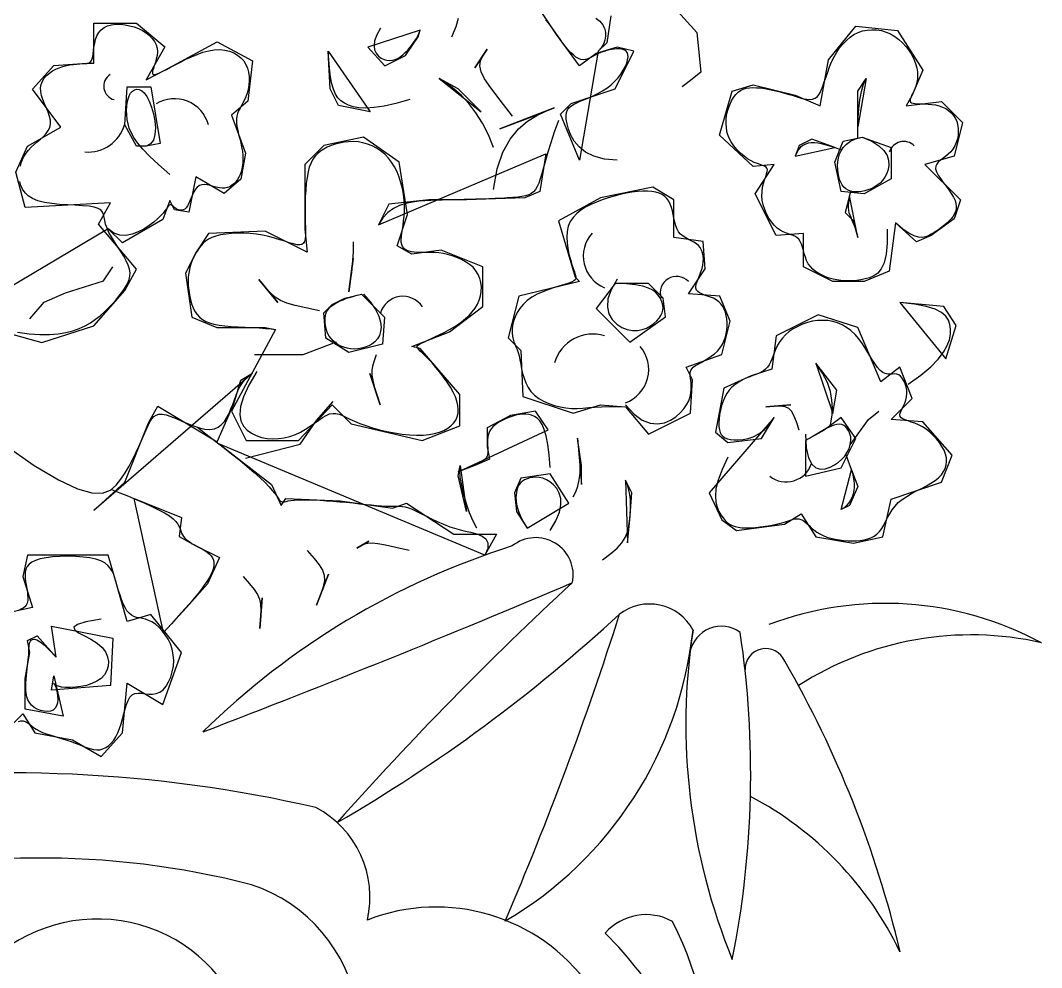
# Model space of a CAD drawing. Header units: metres. Extents: x -607 to -196, y 0 to 941.
# Drawn here: x -410.3 to -313.8, y 537.3 to 626.9 of the extents above; entities that cross this region are included whole.
import ezdxf

# ---------------------------------------------------------------- set-up
doc = ezdxf.new("R2010")
doc.units = ezdxf.units.M
doc.layers.add('3', color=3, linetype='Continuous')

msp = doc.modelspace()

# ---------------------------------------------------------------- linework, layer by layer
at = {"layer": '3'}
for points in [[(-355.88, 627.06), (-355.52, 626.79), (-355.24, 626.48), (-355.06, 626.13), (-354.97, 625.76), (-354.96, 625.37), (-355.03, 624.98), (-355.17, 624.61), (-355.38, 624.26), (-355.65, 623.94), (-357.43, 613.66), (-359.21, 618.01), (-358.22, 619), (-354.07, 620.38), (-352.28, 623.94), (-353.87, 624.33), (-355.85, 623.74), (-357.43, 622.56), (-359.61, 625.52), (-361.19, 627.89)], [(-354.46, 627.3), (-354.86, 624.73), (-355.65, 623.94)], [(-348.13, 627.7), (-346.35, 625.72), (-345.95, 621.96), (-346.94, 621.17), (-347.73, 620.58)], [(-410.27, 613.07), (-410.18, 613.4), (-410.06, 613.72), (-409.9, 614.03), (-409.71, 614.32), (-409.5, 614.6), (-409.25, 614.87), (-408.97, 615.13), (-408.67, 615.39), (-408.38, 615.64), (-408.09, 615.9), (-407.84, 616.17), (-407.64, 616.45), (-407.49, 616.75), (-407.42, 617.07), (-407.43, 617.42), (-407.52, 617.79), (-407.65, 618.17), (-407.81, 618.57), (-407.99, 618.97), (-408.15, 619.37), (-408.28, 619.75), (-408.35, 620.13), (-408.36, 620.48), (-408.3, 620.81), (-408.18, 621.12), (-408.01, 621.4), (-407.79, 621.65), (-407.53, 621.88), (-407.24, 622.08), (-406.93, 622.25), (-406.6, 622.39), (-406.26, 622.5), (-405.92, 622.59), (-405.58, 622.65), (-405.25, 622.7), (-404.94, 622.73), (-404.65, 622.76), (-404.4, 622.77), (-404.18, 622.79), (-403.99, 622.8), (-403.84, 622.83), (-403.72, 622.88), (-403.62, 622.96), (-403.54, 623.08), (-403.47, 623.23), (-403.43, 623.44), (-403.39, 623.71), (-403.35, 624.02), (-403.31, 624.36), (-403.24, 624.71), (-403.16, 625.06), (-403.03, 625.4), (-402.86, 625.71), (-402.64, 625.98), (-402.36, 626.19), (-402.03, 626.34), (-401.65, 626.44), (-401.24, 626.49), (-400.82, 626.49), (-400.38, 626.44), (-399.94, 626.36), (-399.51, 626.24), (-399.1, 626.08), (-398.72, 625.89), (-398.37, 625.67), (-398.06, 625.43), (-397.8, 625.16), (-397.59, 624.87), (-397.44, 624.55), (-397.35, 624.23), (-397.32, 623.89), (-397.35, 623.54), (-397.42, 623.2), (-397.51, 622.87), (-397.61, 622.57), (-397.7, 622.31), (-397.77, 622.08), (-397.79, 621.92), (-397.77, 621.81), (-397.68, 621.76), (-397.55, 621.76), (-397.35, 621.81), (-397.11, 621.91), (-396.82, 622.05), (-396.47, 622.23), (-396.08, 622.44), (-395.63, 622.67), (-395.15, 622.92), (-394.64, 623.18), (-394.1, 623.42), (-393.56, 623.65), (-393.01, 623.84), (-392.46, 623.99), (-391.94, 624.08), (-391.43, 624.1), (-390.96, 624.06), (-390.51, 623.95), (-390.11, 623.79), (-389.75, 623.58), (-389.43, 623.33), (-389.16, 623.03), (-388.95, 622.7), (-388.8, 622.33), (-388.7, 621.95), (-388.65, 621.55), (-388.64, 621.14), (-388.68, 620.74), (-388.74, 620.35), (-388.84, 619.98), (-388.95, 619.64), (-389.09, 619.34), (-389.23, 619.06), (-389.37, 618.81), (-389.51, 618.57), (-389.64, 618.32), (-389.74, 618.07), (-389.81, 617.81), (-389.85, 617.52), (-389.84, 617.19), (-389.8, 616.84), (-389.73, 616.47), (-389.64, 616.08), (-389.54, 615.68), (-389.44, 615.28), (-389.36, 614.88), (-389.29, 614.5), (-389.25, 614.13), (-389.23, 613.78), (-389.24, 613.45), (-389.27, 613.13), (-389.33, 612.83), (-389.41, 612.55), (-389.51, 612.29), (-389.62, 612.04), (-389.76, 611.81), (-389.91, 611.6), (-390.08, 611.42), (-390.27, 611.27), (-390.47, 611.14), (-390.69, 611.05), (-390.93, 611), (-391.19, 611), (-391.46, 611.03), (-391.75, 611.09), (-392.04, 611.17), (-392.33, 611.25), (-392.61, 611.32), (-392.88, 611.35), (-393.13, 611.33), (-393.35, 611.26), (-393.55, 611.11), (-393.72, 610.9), (-393.87, 610.65), (-394, 610.37), (-394.12, 610.08), (-394.24, 609.8), (-394.35, 609.54), (-394.47, 609.32), (-394.6, 609.15), (-394.74, 609.03), (-394.88, 608.96), (-395.03, 608.92), (-395.17, 608.92), (-395.31, 608.95), (-395.44, 608.99), (-395.55, 609.06), (-395.66, 609.13), (-395.75, 609.21), (-395.84, 609.29), (-395.91, 609.35), (-395.99, 609.4), (-396.05, 609.43), (-396.12, 609.43), (-396.19, 609.39), (-396.26, 609.32), (-396.35, 609.2), (-396.46, 609.05), (-396.6, 608.86), (-396.78, 608.64), (-397.01, 608.38), (-397.3, 608.1), (-397.66, 607.79), (-398.1, 607.46), (-398.6, 607.14), (-399.14, 606.86), (-399.71, 606.65), (-400.3, 606.54), (-400.88, 606.57), (-401.44, 606.76), (-401.97, 607.16), (-416.3, 598.66), (-408.24, 596.42), (-403.31, 597.99), (-400.4, 601.34), (-399.29, 603.36), (-402.87, 607.6), (-401.75, 609.62), (-409.81, 609.17), (-410.7, 612.52), (-409.58, 614.98), (-406.45, 616.77), (-409.13, 620.35), (-407.12, 622.59), (-403.99, 622.81), (-403.31, 622.81), (-403.31, 626.61), (-399.29, 626.61), (-396.6, 624.37), (-398.39, 621.24), (-396.6, 622.14), (-391.68, 624.82), (-388.32, 623.03), (-388.77, 619.23), (-390.33, 617.89), (-388.99, 614.31), (-389.44, 611.85), (-391, 610.51), (-393.69, 612.08), (-394.36, 608.72), (-395.7, 608.95), (-396.15, 609.84), (-396.82, 608.05), (-400.63, 605.82), (-401.97, 607.16)], [(-369.5, 625.32), (-369.5, 625.32), (-369.09, 626.28), (-368.86, 627.07)], [(-353.87, 613.66), (-353.87, 613.66), (-355.08, 613.75), (-356.07, 614.02), (-356.86, 614.41), (-357.47, 614.9), (-357.92, 615.45), (-358.24, 616.02), (-358.46, 616.58), (-358.6, 617.08), (-358.68, 617.51), (-358.7, 617.87), (-358.66, 618.16), (-358.57, 618.39), (-358.43, 618.59), (-358.24, 618.76), (-357.99, 618.91), (-357.69, 619.06), (-357.35, 619.21), (-356.97, 619.38), (-356.56, 619.55), (-356.13, 619.74), (-355.69, 619.95), (-355.26, 620.19), (-354.85, 620.45), (-354.46, 620.74), (-354.11, 621.07), (-353.8, 621.41), (-353.52, 621.78), (-353.29, 622.14), (-353.11, 622.5), (-352.97, 622.83), (-352.88, 623.14), (-352.84, 623.41), (-352.86, 623.64), (-352.92, 623.81), (-353.02, 623.95), (-353.15, 624.05), (-353.32, 624.12), (-353.51, 624.16), (-353.71, 624.17), (-353.93, 624.17), (-354.16, 624.15), (-354.39, 624.12), (-354.62, 624.07), (-354.86, 624.01), (-355.09, 623.93), (-355.32, 623.85), (-355.56, 623.75), (-355.78, 623.64), (-356, 623.53), (-356.22, 623.41), (-356.43, 623.31), (-356.64, 623.22), (-356.86, 623.16), (-357.07, 623.14), (-357.3, 623.17), (-357.53, 623.25), (-357.77, 623.39), (-358.01, 623.59), (-358.27, 623.83), (-358.52, 624.11), (-358.77, 624.42), (-359.02, 624.75), (-359.27, 625.09), (-359.51, 625.42), (-359.74, 625.75), (-359.96, 626.07), (-360.18, 626.37), (-360.4, 626.65), (-360.62, 626.91)], [(-376.23, 626.11), (-376.23, 626.11), (-376.59, 625.49), (-376.79, 624.94), (-376.84, 624.47), (-376.79, 624.08), (-376.64, 623.75), (-376.43, 623.49), (-376.18, 623.3), (-375.9, 623.16), (-375.63, 623.09), (-375.37, 623.06), (-375.11, 623.09), (-374.86, 623.16), (-374.61, 623.27), (-374.37, 623.42), (-374.13, 623.61), (-373.89, 623.82), (-373.66, 624.06), (-373.43, 624.32), (-373.22, 624.6), (-373.02, 624.88), (-372.84, 625.15), (-372.69, 625.43), (-372.57, 625.68), (-372.47, 625.92), (-377.42, 624.33), (-375.84, 622.56), (-373.86, 623.54), (-372.67, 625.32), (-372.47, 625.92)], [(-328.35, 607.12), (-328.35, 607.12), (-328.34, 605.8), (-328.44, 604.76), (-328.64, 603.96), (-328.91, 603.38), (-329.24, 602.98), (-329.62, 602.71), (-330.02, 602.54), (-330.43, 602.43), (-330.84, 602.35), (-331.23, 602.29), (-331.62, 602.25), (-332, 602.24), (-332.37, 602.25), (-332.74, 602.28), (-333.11, 602.33), (-333.47, 602.41), (-333.82, 602.51), (-334.17, 602.63), (-334.51, 602.77), (-334.82, 602.94), (-335.12, 603.13), (-335.38, 603.35), (-335.61, 603.59), (-335.81, 603.86), (-335.96, 604.16), (-336.08, 604.47), (-336.18, 604.79), (-336.27, 605.11), (-336.35, 605.42), (-336.44, 605.71), (-336.56, 605.96), (-336.7, 606.17), (-336.88, 606.33), (-337.09, 606.45), (-337.33, 606.55), (-337.6, 606.65), (-337.88, 606.74), (-338.17, 606.86), (-338.46, 607.02), (-338.74, 607.22), (-339.02, 607.49), (-339.29, 607.81), (-339.53, 608.17), (-339.74, 608.57), (-339.92, 608.99), (-340.06, 609.42), (-340.16, 609.86), (-340.2, 610.29), (-340.18, 610.7), (-340.12, 611.09), (-340.03, 611.45), (-339.93, 611.78), (-339.83, 612.08), (-339.74, 612.35), (-339.68, 612.58), (-339.67, 612.76), (-339.71, 612.9), (-339.8, 613), (-339.95, 613.09), (-340.13, 613.16), (-340.36, 613.23), (-340.62, 613.32), (-340.91, 613.43), (-341.22, 613.58), (-341.55, 613.78), (-341.88, 614.02), (-342.22, 614.31), (-342.54, 614.63), (-342.83, 614.99), (-343.09, 615.37), (-343.31, 615.78), (-343.46, 616.22), (-343.55, 616.67), (-343.58, 617.13), (-343.56, 617.6), (-343.49, 618.05), (-343.38, 618.48), (-343.23, 618.89), (-343.06, 619.26), (-342.87, 619.58), (-342.66, 619.85), (-342.44, 620.07), (-342.21, 620.24), (-341.95, 620.36), (-341.68, 620.45), (-341.37, 620.5), (-341.05, 620.52), (-340.69, 620.5), (-340.31, 620.47), (-339.9, 620.41), (-339.47, 620.33), (-339.03, 620.24), (-338.59, 620.14), (-338.16, 620.02), (-337.73, 619.9), (-337.33, 619.78), (-336.94, 619.66), (-336.58, 619.55), (-336.25, 619.45), (-335.94, 619.4), (-335.66, 619.38), (-335.4, 619.41), (-335.16, 619.51), (-334.95, 619.68), (-334.76, 619.93), (-334.6, 620.25), (-334.44, 620.63), (-334.29, 621.05), (-334.13, 621.51), (-333.97, 621.98), (-333.8, 622.47), (-333.6, 622.94), (-333.37, 623.4), (-333.12, 623.84), (-332.85, 624.25), (-332.54, 624.62), (-332.21, 624.96), (-331.86, 625.26), (-331.49, 625.51), (-331.09, 625.71), (-330.67, 625.86), (-330.24, 625.95), (-329.8, 625.98), (-329.35, 625.96), (-328.9, 625.89), (-328.46, 625.76), (-328.03, 625.58), (-327.63, 625.35), (-327.24, 625.06), (-326.89, 624.74), (-326.57, 624.37), (-326.28, 623.99), (-326.03, 623.59), (-325.82, 623.18), (-325.66, 622.77), (-325.55, 622.38), (-325.49, 622.01), (-325.47, 621.66), (-325.49, 621.33), (-325.54, 621.02), (-325.62, 620.74), (-325.71, 620.47), (-325.81, 620.23), (-325.91, 620.01), (-326.01, 619.81), (-326.09, 619.63), (-326.15, 619.48), (-326.18, 619.34), (-326.18, 619.23), (-326.14, 619.14), (-326.06, 619.07), (-325.91, 619.02), (-325.71, 618.99), (-325.46, 618.98), (-325.16, 618.97), (-324.84, 618.97), (-324.49, 618.95), (-324.14, 618.92), (-323.78, 618.87), (-323.44, 618.79), (-323.11, 618.67), (-322.82, 618.52), (-322.55, 618.34), (-322.3, 618.12), (-322.09, 617.88), (-321.92, 617.61), (-321.78, 617.32), (-321.69, 617.01), (-321.64, 616.68), (-321.63, 616.34), (-321.65, 615.99), (-321.72, 615.65), (-321.83, 615.32), (-321.97, 615), (-322.14, 614.7), (-322.35, 614.44), (-322.58, 614.21), (-322.84, 614.01), (-323.08, 613.82), (-323.32, 613.64), (-323.52, 613.47), (-323.67, 613.28), (-323.76, 613.07), (-323.77, 612.82), (-323.69, 612.55), (-323.53, 612.24), (-323.31, 611.9), (-323.06, 611.55), (-322.79, 611.19), (-322.53, 610.84), (-322.29, 610.49), (-322.09, 610.16), (-321.94, 609.85), (-321.86, 609.56), (-321.82, 609.29), (-321.84, 609.04), (-321.9, 608.8), (-321.99, 608.57), (-322.12, 608.36), (-322.28, 608.14), (-322.47, 607.94), (-322.67, 607.73), (-322.9, 607.53), (-323.14, 607.34), (-323.39, 607.15), (-323.65, 606.97), (-323.91, 606.81), (-324.18, 606.65), (-324.45, 606.5), (-324.73, 606.39), (-325.04, 606.33), (-325.39, 606.36), (-325.81, 606.49), (-326.3, 606.74), (-326.88, 607.14), (-327.56, 607.72), (-328.16, 603.17), (-330.53, 602.18), (-333.5, 602.18), (-336.27, 603.56), (-336.27, 606.73), (-338.84, 606.53), (-340.82, 610.48), (-339.04, 613.25), (-341.02, 613.06), (-344.19, 616.02), (-343, 620.17), (-341.02, 620.77), (-337.06, 619.78), (-334.69, 618.79), (-333.9, 623.14), (-331.32, 626.3), (-327.36, 625.91), (-324.99, 622.15), (-325.98, 619.78), (-326.57, 618.79), (-323.21, 619.19), (-321.23, 617.21), (-322.02, 614.04), (-324.79, 613.25), (-321.43, 609.89), (-322.02, 608.11), (-324.2, 606.53), (-325.58, 605.94), (-327.56, 607.72)], [(-373.46, 619.39), (-373.46, 619.39), (-374.77, 619.01), (-375.88, 618.76), (-376.82, 618.62), (-377.61, 618.57), (-378.27, 618.6), (-378.81, 618.7), (-379.27, 618.86), (-379.65, 619.05), (-379.98, 619.27), (-380.26, 619.54), (-380.49, 619.89), (-380.69, 620.36), (-380.86, 620.97), (-380.99, 621.75), (-381.1, 622.73), (-381.18, 623.94), (-377.22, 618.21), (-380.19, 618.8), (-380.98, 620.38), (-381.18, 623.94)], [(-363.76, 617.81), (-363.76, 617.81), (-364.94, 619.31), (-365.81, 620.47), (-366.39, 621.34), (-366.73, 622.01), (-366.85, 622.55), (-366.77, 623.04), (-366.52, 623.54), (-366.14, 624.14), (-367.33, 622.36), (-366.14, 624.14)], [(-396.15, 612.3), (-396.15, 612.3), (-397.21, 613.23), (-398.05, 614.03), (-398.71, 614.7), (-399.2, 615.29), (-399.56, 615.8), (-399.81, 616.25), (-399.98, 616.68), (-400.09, 617.09), (-400.16, 617.5), (-400.21, 617.92), (-400.23, 618.33), (-400.21, 618.72), (-400.17, 619.09), (-400.09, 619.43), (-399.98, 619.73), (-399.85, 619.98), (-399.68, 620.17), (-399.48, 620.3), (-399.27, 620.36), (-399.04, 620.33), (-398.8, 620.21), (-398.56, 620), (-398.32, 619.67), (-398.09, 619.23), (-397.88, 618.67), (-397.7, 618.03), (-397.57, 617.36), (-397.51, 616.69), (-397.55, 616.07), (-397.69, 615.55), (-397.97, 615.18), (-398.39, 614.98), (-399.29, 614.98), (-400.4, 617), (-400.18, 620.57), (-397.94, 620.57), (-397.05, 615.21), (-398.39, 614.98)], [(-365.55, 614.84), (-365.55, 614.84), (-366.03, 616.05), (-366.6, 617.14), (-367.23, 618.12), (-367.9, 619), (-368.59, 619.76), (-369.3, 620.4), (-370.01, 620.94), (-370.69, 621.37), (-366.73, 618.21), (-368.91, 620.38), (-370.69, 621.37)], [(-331.12, 615.71), (-331.12, 615.71), (-331.12, 616.22), (-331.11, 616.89), (-331.08, 617.67), (-331.03, 618.5), (-330.93, 619.34), (-330.79, 620.13), (-330.59, 620.82), (-330.33, 621.36), (-331.12, 616.81), (-331.12, 620.17), (-330.33, 621.36)], [(-365.55, 610.89), (-365.55, 610.89), (-365.21, 612.83), (-364.68, 614.4), (-363.99, 615.64), (-363.19, 616.6), (-362.33, 617.33), (-361.45, 617.87), (-360.6, 618.28), (-359.81, 618.6), (-364.95, 616.62), (-361.78, 617.81), (-359.81, 618.6)], [(-359.41, 617.41), (-359.41, 617.41), (-359.81, 616.29), (-360.15, 615.29), (-360.42, 614.41), (-360.64, 613.63), (-360.83, 612.96), (-360.99, 612.38), (-361.13, 611.89), (-361.27, 611.48), (-361.42, 611.15), (-361.58, 610.88), (-361.77, 610.67), (-361.98, 610.5), (-362.23, 610.38), (-362.52, 610.29), (-362.87, 610.22), (-363.27, 610.16), (-363.73, 610.12), (-364.25, 610.08), (-364.81, 610.04), (-365.39, 610.01), (-366, 609.99), (-366.6, 609.96), (-367.21, 609.95), (-367.79, 609.93), (-368.34, 609.92), (-368.88, 609.91), (-369.39, 609.9), (-369.9, 609.89), (-370.41, 609.88), (-370.93, 609.86), (-371.47, 609.83), (-372.03, 609.8), (-372.62, 609.76), (-373.22, 609.68), (-373.83, 609.56), (-374.43, 609.37), (-375.01, 609.09), (-375.54, 608.7), (-376.02, 608.19), (-376.43, 607.53), (-360.6, 614.25), (-361.19, 610.69), (-362.58, 610.1), (-368.12, 609.9), (-371.68, 609.9), (-375.44, 609.5), (-376.43, 607.53)], [(-387.93, 593.68), (-387.93, 593.68), (-388.68, 592.38), (-389.18, 591.28), (-389.45, 590.36), (-389.52, 589.61), (-389.42, 589), (-389.19, 588.52), (-388.85, 588.14), (-388.44, 587.84), (-387.98, 587.62), (-387.49, 587.45), (-386.96, 587.35), (-386.42, 587.31), (-385.88, 587.33), (-385.33, 587.4), (-384.79, 587.53), (-384.27, 587.71), (-383.78, 587.95), (-383.31, 588.22), (-382.87, 588.5), (-382.46, 588.8), (-382.07, 589.07), (-381.7, 589.32), (-381.36, 589.52), (-381.04, 589.66), (-380.74, 589.72), (-380.44, 589.71), (-380.15, 589.64), (-379.84, 589.52), (-379.5, 589.36), (-379.13, 589.18), (-378.69, 588.98), (-378.2, 588.77), (-377.63, 588.56), (-377, 588.36), (-376.33, 588.17), (-375.62, 588.01), (-374.9, 587.87), (-374.19, 587.76), (-373.49, 587.68), (-372.82, 587.65), (-372.2, 587.66), (-371.64, 587.71), (-371.12, 587.81), (-370.65, 587.94), (-370.24, 588.11), (-369.88, 588.31), (-369.58, 588.54), (-369.33, 588.8), (-369.13, 589.08), (-368.99, 589.39), (-368.91, 589.73), (-368.88, 590.08), (-368.92, 590.46), (-369.01, 590.86), (-369.15, 591.29), (-369.36, 591.73), (-369.62, 592.2), (-369.93, 592.68), (-370.27, 593.15), (-370.63, 593.62), (-370.99, 594.06), (-371.35, 594.48), (-371.69, 594.85), (-372, 595.16), (-372.26, 595.41), (-372.47, 595.61), (-372.63, 595.77), (-372.74, 595.89), (-372.78, 595.99), (-372.77, 596.07), (-372.7, 596.16), (-372.56, 596.25), (-372.35, 596.36), (-372.09, 596.48), (-371.77, 596.63), (-371.42, 596.79), (-371.04, 596.97), (-370.63, 597.16), (-370.21, 597.37), (-369.79, 597.6), (-369.37, 597.84), (-368.97, 598.1), (-368.58, 598.38), (-368.21, 598.67), (-367.87, 598.98), (-367.57, 599.31), (-367.3, 599.67), (-367.08, 600.04), (-366.91, 600.43), (-366.79, 600.84), (-366.72, 601.25), (-366.7, 601.67), (-366.74, 602.08), (-366.84, 602.48), (-367, 602.85), (-367.21, 603.2), (-367.49, 603.52), (-367.82, 603.8), (-368.19, 604.05), (-368.59, 604.27), (-369.02, 604.45), (-369.45, 604.61), (-369.89, 604.73), (-370.32, 604.82), (-370.73, 604.88), (-371.12, 604.91), (-371.49, 604.93), (-371.85, 604.93), (-372.18, 604.93), (-372.49, 604.93), (-372.78, 604.93), (-373.05, 604.95), (-373.3, 604.98), (-373.53, 605.04), (-373.73, 605.11), (-373.9, 605.22), (-374.04, 605.34), (-374.15, 605.5), (-374.23, 605.69), (-374.27, 605.9), (-374.28, 606.16), (-374.26, 606.44), (-374.22, 606.76), (-374.16, 607.11), (-374.1, 607.49), (-374.05, 607.91), (-374, 608.36), (-373.98, 608.84), (-373.98, 609.35), (-374.01, 609.88), (-374.07, 610.42), (-374.17, 610.97), (-374.3, 611.51), (-374.46, 612.04), (-374.66, 612.55), (-374.9, 613.02), (-375.18, 613.46), (-375.49, 613.85), (-375.84, 614.21), (-376.22, 614.52), (-376.61, 614.78), (-377.03, 615), (-377.46, 615.17), (-377.9, 615.3), (-378.35, 615.37), (-378.8, 615.4), (-379.25, 615.39), (-379.68, 615.34), (-380.11, 615.26), (-380.52, 615.15), (-380.91, 615.02), (-381.27, 614.87), (-381.6, 614.7), (-381.9, 614.51), (-382.17, 614.29), (-382.41, 614.03), (-382.62, 613.73), (-382.8, 613.39), (-382.96, 612.99), (-383.08, 612.53), (-383.18, 612), (-383.25, 611.43), (-383.3, 610.81), (-383.34, 610.18), (-383.36, 609.54), (-383.36, 608.92), (-383.36, 608.33), (-383.35, 607.78), (-383.33, 607.29), (-383.33, 606.87), (-383.33, 606.51), (-383.36, 606.2), (-383.42, 605.97), (-383.52, 605.79), (-383.67, 605.68), (-383.87, 605.64), (-384.14, 605.66), (-384.47, 605.73), (-384.85, 605.84), (-385.28, 605.98), (-385.75, 606.13), (-386.26, 606.29), (-386.8, 606.44), (-387.37, 606.56), (-387.96, 606.66), (-388.56, 606.72), (-389.16, 606.75), (-389.75, 606.75), (-390.32, 606.72), (-390.86, 606.66), (-391.35, 606.58), (-391.79, 606.46), (-392.17, 606.33), (-392.49, 606.17), (-392.76, 605.99), (-392.99, 605.8), (-393.18, 605.59), (-393.35, 605.38), (-393.5, 605.15), (-393.64, 604.92), (-393.77, 604.68), (-393.9, 604.43), (-394.02, 604.18), (-394.13, 603.91), (-394.22, 603.62), (-394.3, 603.31), (-394.36, 602.98), (-394.4, 602.61), (-394.41, 602.21), (-394.4, 601.79), (-394.36, 601.35), (-394.29, 600.92), (-394.2, 600.49), (-394.09, 600.07), (-393.94, 599.69), (-393.77, 599.35), (-393.57, 599.05), (-393.34, 598.8), (-393.07, 598.59), (-392.75, 598.41), (-392.39, 598.27), (-391.97, 598.15), (-391.49, 598.06), (-390.95, 597.99), (-390.34, 597.94), (-389.69, 597.9), (-389.02, 597.86), (-388.35, 597.83), (-387.7, 597.79), (-387.1, 597.75), (-386.58, 597.7), (-386.15, 597.63), (-390.31, 589.92), (-388.92, 587.15), (-383.97, 587.15), (-380.81, 590.51), (-379.02, 588.73), (-372.29, 587.15), (-368.73, 588.54), (-368.73, 591.5), (-372.49, 595.85), (-373.28, 596.05), (-369.72, 597.43), (-366.55, 599.81), (-366.55, 603.56), (-370.51, 605.15), (-373.28, 604.75), (-374.67, 605.54), (-373.68, 608.51), (-374.47, 613.45), (-377.84, 615.82), (-381.6, 615.03), (-383.38, 613.25), (-383.38, 607.12), (-383.18, 604.95), (-387.14, 606.93), (-392.48, 606.73), (-393.67, 604.95), (-394.66, 602.97), (-394.07, 598.82), (-391.69, 597.83), (-387.14, 597.83), (-386.15, 597.63)], [(-330.73, 615.82), (-330.73, 615.82), (-329.81, 615.43), (-329.13, 615.01), (-328.66, 614.56), (-328.36, 614.1), (-328.21, 613.64), (-328.18, 613.19), (-328.25, 612.77), (-328.39, 612.38), (-328.57, 612.04), (-328.78, 611.74), (-329.02, 611.49), (-329.29, 611.27), (-329.57, 611.1), (-329.87, 610.95), (-330.17, 610.84), (-330.46, 610.75), (-330.76, 610.69), (-331.04, 610.65), (-331.32, 610.65), (-331.58, 610.67), (-331.82, 610.73), (-332.05, 610.82), (-332.26, 610.95), (-332.44, 611.11), (-332.6, 611.32), (-332.74, 611.56), (-332.85, 611.83), (-332.93, 612.12), (-332.99, 612.44), (-333.02, 612.78), (-333.03, 613.13), (-333, 613.48), (-332.95, 613.84), (-332.86, 614.2), (-332.71, 614.54), (-332.5, 614.86), (-332.21, 615.16), (-331.82, 615.43), (-331.33, 615.65), (-330.73, 615.82), (-327.96, 614.83), (-327.96, 611.87), (-330.53, 610.48), (-332.71, 610.68), (-333.3, 613.45), (-332.51, 615.43), (-330.73, 615.82)], [(-332.67, 614.6), (-332.67, 614.6), (-332.93, 614.7), (-333.22, 614.8), (-333.54, 614.91), (-333.87, 615.01), (-334.22, 615.11), (-334.56, 615.19), (-334.91, 615.25), (-335.23, 615.28), (-335.54, 615.28), (-335.82, 615.25), (-336.08, 615.17), (-336.31, 615.05), (-336.53, 614.88), (-336.73, 614.66), (-336.9, 614.38), (-337.06, 614.04), (-333.3, 614.83), (-335.48, 615.63), (-336.67, 615.03), (-337.06, 614.04)], [(-410.54, 597.4), (-409.43, 597.24), (-408.42, 597.17), (-407.52, 597.17), (-406.7, 597.23), (-405.97, 597.35), (-405.31, 597.52), (-404.71, 597.74), (-404.16, 598), (-403.65, 598.29), (-403.18, 598.61), (-402.73, 598.95), (-402.32, 599.31), (-401.94, 599.68), (-401.59, 600.05), (-401.26, 600.42), (-400.97, 600.78), (-400.7, 601.12), (-400.47, 601.45), (-400.26, 601.76), (-400.1, 602.06), (-399.98, 602.37), (-399.91, 602.68), (-399.9, 603.01), (-399.95, 603.35), (-400.07, 603.73), (-400.26, 604.14), (-400.5, 604.57), (-400.78, 605.02), (-401.08, 605.48), (-401.37, 605.94), (-401.65, 606.39), (-401.9, 606.82), (-402.08, 607.23), (-402.21, 607.61), (-402.28, 607.94), (-402.34, 608.25), (-402.4, 608.51), (-402.5, 608.74), (-402.66, 608.94), (-402.91, 609.09), (-403.28, 609.21), (-403.78, 609.29), (-404.39, 609.34), (-405.08, 609.38), (-405.82, 609.42), (-406.57, 609.47), (-407.31, 609.54), (-408, 609.65), (-408.61, 609.8), (-409.12, 610.01), (-409.52, 610.27), (-409.83, 610.57), (-410.06, 610.91), (-410.22, 611.26), (-410.32, 611.63)], [(-353.08, 590.52), (-353.08, 590.52), (-352.27, 589.65), (-351.49, 589.09), (-350.75, 588.8), (-350.05, 588.72), (-349.41, 588.83), (-348.83, 589.06), (-348.32, 589.39), (-347.9, 589.76), (-347.56, 590.15), (-347.3, 590.53), (-347.11, 590.91), (-346.98, 591.28), (-346.9, 591.63), (-346.86, 591.97), (-346.86, 592.28), (-346.87, 592.57), (-346.9, 592.82), (-346.94, 593.05), (-346.96, 593.26), (-346.97, 593.45), (-346.96, 593.62), (-346.91, 593.78), (-346.82, 593.93), (-346.68, 594.08), (-346.47, 594.23), (-346.22, 594.38), (-345.94, 594.54), (-345.62, 594.72), (-345.3, 594.9), (-344.98, 595.11), (-344.68, 595.34), (-344.4, 595.6), (-344.16, 595.88), (-343.96, 596.2), (-343.79, 596.53), (-343.67, 596.87), (-343.57, 597.23), (-343.51, 597.59), (-343.48, 597.95), (-343.48, 598.3), (-343.5, 598.64), (-343.56, 598.96), (-343.64, 599.27), (-343.75, 599.56), (-343.89, 599.82), (-344.06, 600.06), (-344.27, 600.26), (-344.5, 600.44), (-344.76, 600.59), (-345.04, 600.71), (-345.32, 600.81), (-345.6, 600.9), (-345.86, 601), (-346.08, 601.1), (-346.26, 601.22), (-346.38, 601.36), (-346.43, 601.54), (-346.43, 601.75), (-346.37, 601.98), (-346.29, 602.24), (-346.18, 602.51), (-346.06, 602.8), (-345.95, 603.1), (-345.85, 603.41), (-345.78, 603.72), (-345.74, 604.03), (-345.72, 604.33), (-345.74, 604.62), (-345.8, 604.89), (-345.89, 605.15), (-346.02, 605.38), (-346.18, 605.58), (-346.38, 605.75), (-346.62, 605.9), (-346.87, 606.03), (-347.13, 606.16), (-347.39, 606.3), (-347.64, 606.46), (-347.87, 606.64), (-348.06, 606.87), (-348.21, 607.14), (-348.33, 607.45), (-348.43, 607.78), (-348.51, 608.14), (-348.58, 608.5), (-348.65, 608.85), (-348.74, 609.19), (-348.85, 609.5), (-348.99, 609.78), (-349.16, 610.02), (-349.37, 610.23), (-349.62, 610.4), (-349.9, 610.53), (-350.22, 610.63), (-350.59, 610.69), (-351, 610.72), (-351.45, 610.72), (-351.95, 610.68), (-352.47, 610.62), (-353.02, 610.52), (-353.58, 610.4), (-354.15, 610.26), (-354.72, 610.09), (-355.29, 609.9), (-355.83, 609.69), (-356.36, 609.46), (-356.85, 609.21), (-357.29, 608.92), (-357.69, 608.6), (-358.03, 608.24), (-358.3, 607.84), (-358.49, 607.4), (-358.59, 606.9), (-358.63, 606.38), (-358.6, 605.84), (-358.53, 605.29), (-358.42, 604.76), (-358.29, 604.26), (-358.15, 603.8), (-358.02, 603.41), (-357.91, 603.09), (-357.83, 602.83), (-357.78, 602.63), (-357.78, 602.47), (-357.84, 602.34), (-357.96, 602.23), (-358.17, 602.13), (-358.45, 602.02), (-358.83, 601.9), (-359.28, 601.77), (-359.79, 601.61), (-360.33, 601.42), (-360.88, 601.21), (-361.42, 600.97), (-361.92, 600.69), (-362.38, 600.38), (-362.76, 600.02), (-363.08, 599.64), (-363.33, 599.24), (-363.52, 598.83), (-363.66, 598.42), (-363.75, 598.03), (-363.79, 597.65), (-363.8, 597.31), (-363.77, 597.01), (-363.71, 596.74), (-363.63, 596.49), (-363.54, 596.25), (-363.44, 596), (-363.33, 595.74), (-363.23, 595.46), (-363.14, 595.14), (-363.06, 594.77), (-362.98, 594.36), (-362.9, 593.93), (-362.8, 593.48), (-362.67, 593.03), (-362.51, 592.59), (-362.29, 592.17), (-362.02, 591.77), (-361.67, 591.43), (-361.27, 591.12), (-360.82, 590.86), (-360.32, 590.64), (-359.8, 590.46), (-359.26, 590.33), (-358.72, 590.24), (-358.17, 590.19), (-357.64, 590.19), (-357.1, 590.21), (-356.56, 590.26), (-355.98, 590.31), (-355.35, 590.35), (-354.67, 590.38), (-353.92, 590.37), (-353.08, 590.32), (-350.9, 587.75), (-346.94, 589.73), (-346.74, 592.9), (-347.34, 594.08), (-343.97, 595.27), (-343.18, 598.43), (-344.17, 600.8), (-347.14, 601), (-345.55, 603.38), (-345.75, 605.95), (-348.52, 606.34), (-348.52, 609.9), (-350.5, 611.09), (-355.45, 610.1), (-359.41, 607.92), (-357.83, 602.58), (-357.43, 602.19), (-363.17, 600.8), (-364.16, 596.85), (-362.97, 595.66), (-362.77, 591.31), (-358.02, 589.73), (-355.45, 590.52), (-353.08, 590.32)], [(-331.81, 610.72), (-331.81, 610.72), (-331.85, 610.54), (-331.9, 610.34), (-331.95, 610.11), (-331.99, 609.87), (-332.02, 609.62), (-332.04, 609.38), (-332.04, 609.13), (-332.01, 608.9), (-331.96, 608.69), (-331.89, 608.47), (-331.79, 608.25), (-331.68, 607.99), (-331.55, 607.68), (-331.42, 607.32), (-331.27, 606.87), (-331.12, 606.33), (-331.92, 610.29), (-332.31, 608.71), (-331.52, 607.91), (-331.12, 606.33)], [(-378.83, 605.94), (-378.83, 605.94), (-378.83, 605.41), (-378.83, 604.97), (-378.85, 604.57), (-378.88, 604.16), (-378.92, 603.67), (-378.99, 603.04), (-379.09, 602.24), (-379.22, 601.19), (-378.83, 604.35), (-379.22, 601.19)], [(-409.36, 598.66), (-408.01, 600.23), (-406, 601.12), (-402.42, 602.24), (-401.52, 603.58)], [(-381.99, 599.41), (-381.99, 599.41), (-383.3, 599.68), (-384.31, 599.9), (-385.08, 600.12), (-385.68, 600.38), (-386.18, 600.69), (-386.64, 601.11), (-387.14, 601.66), (-387.73, 602.38), (-385.95, 600.2), (-387.73, 602.38)], [(-353.87, 602.39), (-353.87, 602.39), (-354.45, 601.4), (-354.74, 600.53), (-354.79, 599.77), (-354.64, 599.12), (-354.33, 598.59), (-353.91, 598.16), (-353.42, 597.84), (-352.91, 597.64), (-352.41, 597.55), (-351.95, 597.55), (-351.51, 597.63), (-351.1, 597.78), (-350.73, 597.98), (-350.41, 598.21), (-350.13, 598.47), (-349.91, 598.73), (-349.74, 598.98), (-349.62, 599.23), (-349.55, 599.47), (-349.53, 599.71), (-349.55, 599.95), (-349.6, 600.18), (-349.7, 600.42), (-349.83, 600.66), (-349.99, 600.9), (-350.2, 601.14), (-350.5, 601.36), (-350.9, 601.56), (-351.43, 601.74), (-352.12, 601.87), (-352.99, 601.96), (-354.07, 601.99), (-355.85, 599.62), (-352.68, 596.45), (-349.31, 598.83), (-349.51, 600.61), (-350.9, 601.99), (-354.07, 601.99)], [(-377.84, 600.99), (-377.84, 600.99), (-377.19, 600.22), (-376.72, 599.52), (-376.4, 598.9), (-376.23, 598.35), (-376.17, 597.87), (-376.22, 597.44), (-376.34, 597.07), (-376.53, 596.76), (-376.77, 596.49), (-377.05, 596.27), (-377.35, 596.1), (-377.68, 595.96), (-378.02, 595.87), (-378.37, 595.82), (-378.72, 595.8), (-379.06, 595.82), (-379.38, 595.87), (-379.69, 595.96), (-379.98, 596.07), (-380.25, 596.21), (-380.49, 596.38), (-380.71, 596.57), (-380.91, 596.78), (-381.07, 597.01), (-381.2, 597.25), (-381.31, 597.5), (-381.38, 597.76), (-381.44, 598.02), (-381.47, 598.27), (-381.47, 598.51), (-381.46, 598.74), (-381.43, 598.95), (-381.39, 599.14), (-381.33, 599.3), (-381.25, 599.45), (-381.16, 599.58), (-381.05, 599.7), (-380.93, 599.81), (-380.79, 599.92), (-380.64, 600.02), (-380.47, 600.13), (-380.28, 600.24), (-380.05, 600.35), (-379.77, 600.46), (-379.44, 600.59), (-379.05, 600.71), (-378.58, 600.85), (-378.03, 600.99), (-375.86, 598.82), (-376.06, 596.25), (-379.22, 595.46), (-381.4, 596.84), (-381.6, 599.21), (-380.81, 600), (-379.62, 600.6), (-378.03, 600.99)], [(-326.37, 592.49), (-326.37, 592.49), (-325.18, 593.34), (-324.24, 594.13), (-323.53, 594.85), (-323.02, 595.51), (-322.67, 596.12), (-322.47, 596.68), (-322.38, 597.2), (-322.37, 597.68), (-322.42, 598.13), (-322.55, 598.54), (-322.81, 598.92), (-323.23, 599.26), (-323.83, 599.56), (-324.67, 599.82), (-325.77, 600.03), (-327.17, 600.2), (-322.81, 594.86), (-321.82, 598.03), (-323.01, 599.81), (-327.17, 600.2)], [(-343.4, 585.57), (-343.4, 585.57), (-343.96, 584.4), (-344.32, 583.41), (-344.53, 582.58), (-344.59, 581.89), (-344.55, 581.31), (-344.43, 580.84), (-344.25, 580.44), (-344.06, 580.12), (-343.86, 579.84), (-343.66, 579.6), (-343.46, 579.4), (-343.24, 579.24), (-343, 579.11), (-342.73, 579.02), (-342.42, 578.95), (-342.08, 578.91), (-341.68, 578.9), (-341.25, 578.91), (-340.79, 578.94), (-340.32, 578.99), (-339.85, 579.05), (-339.39, 579.13), (-338.95, 579.21), (-338.55, 579.31), (-338.19, 579.41), (-337.87, 579.51), (-337.58, 579.6), (-337.33, 579.68), (-337.1, 579.74), (-336.89, 579.76), (-336.69, 579.75), (-336.5, 579.7), (-336.32, 579.61), (-336.13, 579.47), (-335.94, 579.3), (-335.73, 579.11), (-335.52, 578.91), (-335.28, 578.7), (-335.01, 578.5), (-334.72, 578.32), (-334.39, 578.16), (-334.04, 578.02), (-333.67, 577.91), (-333.27, 577.82), (-332.87, 577.75), (-332.46, 577.7), (-332.05, 577.67), (-331.65, 577.66), (-331.26, 577.67), (-330.89, 577.7), (-330.53, 577.76), (-330.19, 577.85), (-329.88, 577.96), (-329.58, 578.12), (-329.32, 578.31), (-329.08, 578.55), (-328.87, 578.83), (-328.68, 579.15), (-328.5, 579.49), (-328.31, 579.86), (-328.11, 580.23), (-327.88, 580.59), (-327.61, 580.95), (-327.3, 581.29), (-326.92, 581.59), (-326.5, 581.87), (-326.05, 582.14), (-325.58, 582.39), (-325.11, 582.63), (-324.65, 582.87), (-324.22, 583.11), (-323.83, 583.36), (-323.5, 583.63), (-323.23, 583.91), (-323.02, 584.21), (-322.87, 584.52), (-322.77, 584.84), (-322.74, 585.17), (-322.76, 585.51), (-322.84, 585.87), (-322.98, 586.23), (-323.17, 586.59), (-323.41, 586.95), (-323.69, 587.3), (-323.99, 587.63), (-324.32, 587.93), (-324.67, 588.21), (-325.02, 588.44), (-325.38, 588.63), (-325.73, 588.78), (-326.07, 588.9), (-326.37, 589.01), (-326.64, 589.1), (-326.87, 589.2), (-327.03, 589.3), (-327.13, 589.43), (-327.16, 589.58), (-327.12, 589.75), (-327.04, 589.95), (-326.93, 590.18), (-326.81, 590.42), (-326.68, 590.69), (-326.58, 590.97), (-326.51, 591.27), (-326.48, 591.59), (-326.5, 591.91), (-326.56, 592.22), (-326.65, 592.52), (-326.77, 592.79), (-326.92, 593.03), (-327.08, 593.22), (-327.26, 593.35), (-327.45, 593.42), (-327.65, 593.44), (-327.86, 593.43), (-328.08, 593.43), (-328.3, 593.43), (-328.53, 593.48), (-328.77, 593.59), (-329.01, 593.78), (-329.26, 594.06), (-329.52, 594.42), (-329.79, 594.85), (-330.08, 595.31), (-330.38, 595.8), (-330.69, 596.28), (-331.03, 596.75), (-331.39, 597.17), (-331.77, 597.54), (-332.18, 597.84), (-332.6, 598.09), (-333.04, 598.27), (-333.5, 598.41), (-333.96, 598.49), (-334.44, 598.51), (-334.92, 598.49), (-335.4, 598.42), (-335.88, 598.3), (-336.35, 598.14), (-336.79, 597.94), (-337.22, 597.7), (-337.6, 597.44), (-337.95, 597.15), (-338.25, 596.84), (-338.5, 596.51), (-338.7, 596.17), (-338.86, 595.83), (-339, 595.49), (-339.12, 595.16), (-339.24, 594.84), (-339.37, 594.56), (-339.5, 594.3), (-339.66, 594.09), (-339.85, 593.91), (-340.05, 593.75), (-340.27, 593.62), (-340.51, 593.5), (-340.77, 593.4), (-341.04, 593.29), (-341.32, 593.18), (-341.61, 593.07), (-341.9, 592.94), (-342.19, 592.79), (-342.48, 592.61), (-342.76, 592.41), (-343.02, 592.18), (-343.27, 591.91), (-343.5, 591.6), (-343.69, 591.25), (-343.86, 590.86), (-344, 590.45), (-344.11, 590.02), (-344.19, 589.6), (-344.24, 589.2), (-344.26, 588.81), (-344.25, 588.47), (-344.21, 588.17), (-344.14, 587.92), (-344.03, 587.71), (-343.87, 587.55), (-343.68, 587.42), (-343.44, 587.32), (-343.15, 587.26), (-342.8, 587.22), (-342.41, 587.21), (-341.96, 587.24), (-341.49, 587.34), (-341, 587.51), (-340.49, 587.77), (-339.99, 588.15), (-339.5, 588.67), (-339.04, 589.33), (-345.18, 582.21), (-343.99, 579.64), (-342.6, 578.65), (-338.05, 579.24), (-336.47, 580.23), (-335.08, 578.06), (-331.52, 577.46), (-328.75, 578.06), (-327.96, 581.62), (-323.21, 583.2), (-322.22, 585.77), (-324.99, 588.93), (-327.96, 589.13), (-325.98, 591.11), (-327.17, 594.07), (-328.95, 592.69), (-331.12, 597.83), (-334.88, 599.02), (-338.84, 597.04), (-339.24, 593.88), (-341.22, 593.28), (-343.79, 592.1), (-344.58, 587.94), (-343.4, 586.95), (-340.23, 587.35), (-339.04, 589.33)], [(-380.41, 596.45), (-383.58, 595.26), (-388.13, 595.26)], [(-376.65, 595.26), (-376.65, 595.26), (-376.84, 594.67), (-376.98, 594.18), (-377.05, 593.76), (-377.04, 593.33), (-376.97, 592.85), (-376.82, 592.26), (-376.58, 591.5), (-376.25, 590.51), (-377.24, 593.48), (-376.25, 590.51)], [(-333.73, 588.47), (-333.73, 588.47), (-333.64, 588.98), (-333.56, 589.57), (-333.53, 590.24), (-333.58, 590.97), (-333.72, 591.77), (-334, 592.62), (-334.45, 593.52), (-335.08, 594.47), (-333.5, 589.72), (-333.1, 591.9), (-335.08, 594.47)], [(-411.82, 586.81), (-408.95, 584.8), (-406.66, 583.42), (-404.87, 582.59), (-403.51, 582.2), (-402.5, 582.19), (-401.76, 582.45), (-401.2, 582.92), (-400.76, 583.49), (-400.36, 584.1), (-400, 584.73), (-399.66, 585.36), (-399.36, 585.98), (-399.08, 586.58), (-398.83, 587.15), (-398.6, 587.67), (-398.39, 588.15), (-398.2, 588.57), (-398.02, 588.92), (-397.84, 589.2), (-397.65, 589.42), (-397.43, 589.56), (-397.17, 589.64), (-396.86, 589.64), (-396.49, 589.57), (-396.05, 589.42), (-395.55, 589.22), (-395.02, 588.99), (-394.46, 588.75), (-393.9, 588.53), (-393.35, 588.35), (-392.82, 588.22), (-392.35, 588.19), (-391.93, 588.25), (-391.57, 588.41), (-391.26, 588.65), (-390.99, 588.96), (-390.75, 589.32), (-390.55, 589.72), (-390.37, 590.14), (-390.2, 590.57), (-390.04, 591), (-389.88, 591.43), (-389.71, 591.84), (-389.52, 592.23), (-389.29, 592.6), (-389.02, 592.94), (-388.7, 593.25), (-388.32, 593.52), (-403.31, 580.55), (-400.4, 583.23), (-398.17, 588.82), (-397.27, 590.39), (-391.68, 587.03), (-390.11, 590.61), (-389.44, 592.85), (-388.32, 593.52)], [(-388.99, 585.47), (-383.84, 586.81), (-382.27, 589.05), (-380.71, 590.83)], [(-360.2, 584.59), (-360.2, 584.59), (-360.29, 585.8), (-360.42, 586.79), (-360.58, 587.58), (-360.76, 588.2), (-360.96, 588.66), (-361.19, 589), (-361.43, 589.25), (-361.69, 589.42), (-361.95, 589.54), (-362.22, 589.61), (-362.5, 589.65), (-362.78, 589.65), (-363.07, 589.62), (-363.36, 589.57), (-363.64, 589.49), (-363.93, 589.4), (-364.21, 589.3), (-364.49, 589.18), (-364.75, 589.05), (-365, 588.91), (-365.23, 588.76), (-365.44, 588.6), (-365.62, 588.43), (-365.78, 588.25), (-365.9, 588.06), (-365.99, 587.86), (-366.05, 587.66), (-366.09, 587.46), (-366.11, 587.25), (-366.12, 587.05), (-366.12, 586.86), (-366.11, 586.67), (-366.09, 586.49), (-366.08, 586.31), (-366.08, 586.15), (-366.08, 585.99), (-366.11, 585.84), (-366.15, 585.7), (-366.22, 585.56), (-366.32, 585.43), (-366.46, 585.3), (-366.63, 585.18), (-366.86, 585.04), (-367.14, 584.91), (-367.48, 584.76), (-367.88, 584.59), (-368.36, 584.4), (-368.91, 584.19), (-360.4, 588.15), (-361.59, 589.93), (-363.96, 589.53), (-366.14, 588.35), (-366.14, 586.57), (-365.94, 585.38), (-367.33, 584.79), (-368.91, 584.19)], [(-336.67, 588.14), (-336.67, 588.14), (-336.93, 588.92), (-337.16, 589.51), (-337.39, 589.92), (-337.66, 590.19), (-338, 590.34), (-338.45, 590.39), (-339.05, 590.38), (-339.83, 590.32), (-337.46, 590.51), (-339.83, 590.32)], [(-331.84, 586.74), (-330.13, 589.13), (-329.14, 589.92)], [(-336.07, 587.75), (-336.07, 587.75), (-336, 586.46), (-335.79, 585.53), (-335.48, 584.92), (-335.1, 584.57), (-334.66, 584.43), (-334.2, 584.46), (-333.74, 584.62), (-333.32, 584.85), (-332.94, 585.1), (-332.63, 585.38), (-332.36, 585.68), (-332.15, 585.98), (-331.99, 586.29), (-331.87, 586.61), (-331.81, 586.92), (-331.78, 587.22), (-331.8, 587.51), (-331.87, 587.78), (-331.96, 588.03), (-332.09, 588.24), (-332.25, 588.43), (-332.44, 588.57), (-332.65, 588.66), (-332.87, 588.7), (-333.12, 588.68), (-333.39, 588.61), (-333.69, 588.49), (-334.04, 588.31), (-334.44, 588.09), (-334.91, 587.82), (-335.45, 587.5), (-336.07, 587.15), (-336.07, 583.79), (-332.71, 584.58), (-331.32, 587.35), (-332.71, 589.33), (-334.29, 588.14), (-336.07, 587.15)], [(-393.52, 588.4), (-393.52, 588.4), (-392.73, 587.79), (-391.92, 587.16), (-391.1, 586.53), (-390.31, 585.9), (-389.54, 585.28), (-388.82, 584.69), (-388.17, 584.13), (-387.61, 583.62), (-387.14, 583.17), (-386.76, 582.77), (-386.46, 582.43), (-386.22, 582.13), (-386.04, 581.89), (-385.9, 581.7), (-385.8, 581.55), (-385.71, 581.44), (-385.62, 581.38), (-385.54, 581.35), (-385.44, 581.35), (-385.32, 581.37), (-385.16, 581.4), (-384.97, 581.44), (-384.72, 581.48), (-384.4, 581.52), (-384.02, 581.54), (-383.57, 581.55), (-383.06, 581.54), (-382.52, 581.53), (-381.93, 581.5), (-381.33, 581.46), (-380.7, 581.42), (-380.07, 581.37), (-379.45, 581.31), (-378.83, 581.25), (-378.23, 581.18), (-377.65, 581.12), (-377.11, 581.07), (-376.6, 581.02), (-376.13, 580.98), (-375.71, 580.96), (-375.34, 580.95), (-375.02, 580.95), (-374.73, 580.96), (-374.45, 580.95), (-374.18, 580.92), (-373.89, 580.87), (-373.59, 580.79), (-373.25, 580.66), (-372.86, 580.48), (-372.43, 580.26), (-371.95, 580.02), (-371.43, 579.76), (-370.88, 579.49), (-370.29, 579.23), (-369.68, 579), (-369.03, 578.8), (-368.37, 578.63), (-367.72, 578.49), (-367.13, 578.32), (-366.63, 578.12), (-366.27, 577.85), (-366.08, 577.47), (-366.1, 576.96), (-366.38, 576.3), (-391.45, 586.81), (-386.53, 583.01), (-385.63, 581), (-385.18, 581.67), (-380.04, 581.44), (-375.11, 580.77), (-373.77, 581.22), (-369.29, 578.31), (-365.26, 578.31), (-366.38, 576.3)], [(-358.02, 581.82), (-358.02, 581.82), (-357.76, 582.3), (-357.57, 582.83), (-357.45, 583.42), (-357.38, 584.07), (-357.37, 584.79), (-357.41, 585.58), (-357.5, 586.43), (-357.63, 587.36), (-357.23, 583.01), (-357.23, 584.79), (-357.63, 587.36)], [(-332.26, 585.82), (-332.26, 585.82), (-332.07, 585.31), (-331.9, 584.85), (-331.76, 584.44), (-331.64, 584.06), (-331.56, 583.71), (-331.5, 583.38), (-331.47, 583.07), (-331.47, 582.75), (-331.51, 582.44), (-331.57, 582.12), (-331.67, 581.81), (-331.81, 581.52), (-331.98, 581.25), (-332.19, 581.01), (-332.43, 580.8), (-332.71, 580.63), (-331.72, 584.38), (-331.12, 582.8), (-331.92, 581.02), (-332.71, 580.63)], [(-367.13, 578.86), (-367.13, 578.86), (-367.49, 579.52), (-367.82, 580.31), (-368.12, 581.17), (-368.37, 582.04), (-368.56, 582.89), (-368.69, 583.67), (-368.74, 584.31), (-368.71, 584.79), (-368.12, 580.44), (-368.91, 583.8), (-368.71, 584.79)], [(-360.2, 578.66), (-360.2, 578.66), (-359.65, 579.57), (-359.32, 580.37), (-359.18, 581.07), (-359.2, 581.68), (-359.34, 582.19), (-359.58, 582.62), (-359.88, 582.97), (-360.22, 583.24), (-360.56, 583.44), (-360.9, 583.58), (-361.23, 583.66), (-361.54, 583.68), (-361.85, 583.67), (-362.13, 583.62), (-362.38, 583.54), (-362.61, 583.44), (-362.8, 583.32), (-362.97, 583.18), (-363.1, 583.03), (-363.21, 582.86), (-363.29, 582.68), (-363.35, 582.47), (-363.39, 582.25), (-363.42, 582), (-363.43, 581.74), (-363.42, 581.45), (-363.37, 581.13), (-363.29, 580.77), (-363.16, 580.37), (-362.97, 579.92), (-362.71, 579.42), (-362.38, 578.86), (-358.42, 581.23), (-360.2, 584), (-362.97, 583.6), (-363.57, 582.22), (-363.37, 580.44), (-362.38, 578.86)], [(-355.25, 575.89), (-355.25, 575.89), (-354.46, 576.46), (-353.86, 576.99), (-353.42, 577.49), (-353.11, 577.97), (-352.91, 578.42), (-352.79, 578.87), (-352.72, 579.3), (-352.68, 579.75), (-352.64, 580.19), (-352.62, 580.65), (-352.6, 581.11), (-352.62, 581.57), (-352.66, 582.04), (-352.75, 582.5), (-352.88, 582.95), (-353.08, 583.4), (-352.88, 577.47), (-352.68, 579.65), (-352.48, 582.22), (-353.08, 583.4)], [(-401.67, 582.53), (-401.67, 582.53), (-400.86, 582.2), (-400.05, 581.88), (-399.27, 581.55), (-398.52, 581.23), (-397.83, 580.92), (-397.2, 580.61), (-396.65, 580.31), (-396.19, 580.03), (-395.83, 579.75), (-395.57, 579.5), (-395.38, 579.25), (-395.25, 579.02), (-395.16, 578.8), (-395.09, 578.6), (-395.03, 578.41), (-394.96, 578.24), (-394.86, 578.08), (-394.74, 577.93), (-394.59, 577.79), (-394.42, 577.66), (-394.23, 577.53), (-394.03, 577.4), (-393.81, 577.28), (-393.58, 577.16), (-393.34, 577.03), (-393.09, 576.9), (-392.85, 576.75), (-392.63, 576.6), (-392.42, 576.44), (-392.25, 576.26), (-392.11, 576.07), (-392.01, 575.85), (-391.97, 575.62), (-391.97, 575.36), (-392.02, 575.09), (-392.12, 574.8), (-392.26, 574.49), (-392.43, 574.17), (-392.64, 573.82), (-392.89, 573.47), (-393.16, 573.09), (-393.48, 572.7), (-393.84, 572.26), (-394.26, 571.76), (-394.75, 571.21), (-395.32, 570.57), (-395.97, 569.84), (-396.73, 569), (-399.51, 581.67), (-395.03, 579.88), (-395.26, 578.09), (-393.69, 577.19), (-391.45, 576.08), (-392.57, 573.62), (-394.58, 571.38), (-396.73, 569)], [(-373.54, 576.75), (-373.54, 576.75), (-374.8, 577.04), (-375.76, 577.25), (-376.48, 577.39), (-377.01, 577.45), (-377.42, 577.43), (-377.76, 577.34), (-378.09, 577.19), (-378.47, 576.97), (-377.35, 577.64), (-378.47, 576.97)], [(-412.27, 559.08), (-410.03, 561.32), (-408.91, 559.53), (-405.33, 558.86), (-402.64, 557.29), (-400.63, 559.53), (-400.18, 564.23), (-396.82, 562.21), (-395.03, 567.13), (-397.94, 570.71), (-400.18, 570.04), (-401.3, 574.06), (-401.97, 576.3), (-409.58, 576.3), (-410.03, 574.29), (-409.13, 571.38), (-411.15, 570.93)], [(-410.43, 560.59), (-410.22, 560.65), (-410.01, 560.65), (-409.82, 560.59), (-409.63, 560.49), (-409.44, 560.36), (-409.24, 560.21), (-409.02, 560.04), (-408.78, 559.88), (-408.5, 559.72), (-408.19, 559.57), (-407.84, 559.44), (-407.47, 559.32), (-407.09, 559.2), (-406.69, 559.08), (-406.28, 558.97), (-405.88, 558.84), (-405.48, 558.71), (-405.09, 558.56), (-404.72, 558.41), (-404.36, 558.27), (-404.02, 558.14), (-403.69, 558.03), (-403.36, 557.95), (-403.05, 557.91), (-402.75, 557.93), (-402.47, 558), (-402.19, 558.13), (-401.93, 558.31), (-401.68, 558.54), (-401.45, 558.82), (-401.24, 559.15), (-401.06, 559.53), (-400.89, 559.94), (-400.75, 560.39), (-400.62, 560.86), (-400.5, 561.33), (-400.38, 561.79), (-400.24, 562.21), (-400.09, 562.59), (-399.91, 562.89), (-399.7, 563.11), (-399.44, 563.23), (-399.14, 563.27), (-398.82, 563.26), (-398.47, 563.22), (-398.12, 563.19), (-397.77, 563.19), (-397.42, 563.24), (-397.08, 563.37), (-396.78, 563.6), (-396.5, 563.93), (-396.26, 564.33), (-396.06, 564.79), (-395.91, 565.29), (-395.81, 565.83), (-395.78, 566.37), (-395.82, 566.91), (-395.92, 567.43), (-396.09, 567.92), (-396.31, 568.38), (-396.57, 568.8), (-396.87, 569.18), (-397.18, 569.51), (-397.51, 569.79), (-397.83, 570), (-398.15, 570.15), (-398.45, 570.26), (-398.74, 570.33), (-399.02, 570.38), (-399.29, 570.44), (-399.54, 570.53), (-399.78, 570.65), (-399.99, 570.82), (-400.2, 571.07), (-400.38, 571.37), (-400.55, 571.72), (-400.71, 572.11), (-400.85, 572.52), (-400.99, 572.94), (-401.11, 573.36), (-401.23, 573.77), (-401.34, 574.14), (-401.45, 574.49), (-401.59, 574.81), (-401.77, 575.1), (-402, 575.35), (-402.29, 575.58), (-402.66, 575.77), (-403.13, 575.93), (-403.7, 576.05), (-404.34, 576.14), (-405.04, 576.19), (-405.77, 576.21), (-406.5, 576.2), (-407.19, 576.15), (-407.83, 576.07), (-408.39, 575.96), (-408.84, 575.82), (-409.19, 575.65), (-409.45, 575.46), (-409.63, 575.23), (-409.74, 574.99), (-409.8, 574.72), (-409.82, 574.44), (-409.81, 574.14), (-409.77, 573.82), (-409.72, 573.5), (-409.66, 573.18), (-409.61, 572.87), (-409.58, 572.56), (-409.56, 572.28), (-409.57, 572.02), (-409.62, 571.79), (-409.71, 571.6), (-409.84, 571.44), (-410.01, 571.31), (-410.22, 571.2), (-410.45, 571.1)], [(-383.17, 576.75), (-383.17, 576.75), (-382.51, 576), (-382.02, 575.41), (-381.71, 574.9), (-381.55, 574.43), (-381.53, 573.92), (-381.66, 573.32), (-381.91, 572.57), (-382.27, 571.6), (-381.16, 574.51), (-382.27, 571.6)], [(-389.21, 574.29), (-389.21, 574.29), (-388.62, 573.62), (-388.18, 573.08), (-387.87, 572.61), (-387.67, 572.16), (-387.57, 571.67), (-387.54, 571.08), (-387.58, 570.33), (-387.65, 569.37), (-387.42, 572.27), (-387.65, 569.37)], [(-402.64, 570.26), (-402.64, 570.26), (-404.07, 570.01), (-404.88, 569.77), (-405.2, 569.52), (-405.12, 569.27), (-404.76, 568.99), (-404.22, 568.7), (-403.6, 568.37), (-403.02, 568.01), (-402.55, 567.6), (-402.22, 567.17), (-402.02, 566.72), (-401.93, 566.26), (-401.96, 565.82), (-402.09, 565.4), (-402.32, 565.01), (-402.64, 564.67), (-403.04, 564.4), (-403.51, 564.18), (-404.01, 564.01), (-404.54, 563.9), (-405.06, 563.83), (-405.55, 563.8), (-406, 563.81), (-406.37, 563.85), (-406.67, 563.92), (-406.88, 564), (-407.02, 564.08), (-407.1, 564.16), (-407.13, 564.2), (-407.11, 564.2), (-407.07, 564.15), (-407.01, 564.04), (-406.93, 563.85), (-406.86, 563.6), (-406.8, 563.3), (-406.75, 562.98), (-406.74, 562.66), (-406.76, 562.35), (-406.84, 562.07), (-406.97, 561.84), (-407.17, 561.68), (-407.42, 561.58), (-407.72, 561.55), (-408.03, 561.57), (-408.36, 561.64), (-408.67, 561.77), (-408.96, 561.93), (-409.21, 562.14), (-409.41, 562.38), (-409.55, 562.65), (-409.66, 562.94), (-409.72, 563.26), (-409.76, 563.58), (-409.76, 563.92), (-409.75, 564.26), (-409.73, 564.6), (-409.7, 564.93), (-409.66, 565.25), (-409.63, 565.56), (-409.59, 565.86), (-409.55, 566.15), (-409.52, 566.42), (-409.49, 566.67), (-409.47, 566.91), (-409.46, 567.12), (-409.46, 567.32), (-409.46, 567.49), (-409.45, 567.65), (-409.44, 567.8), (-409.42, 567.94), (-409.38, 568.06), (-409.32, 568.18), (-409.24, 568.28), (-409.11, 568.35), (-408.94, 568.37), (-408.71, 568.3), (-408.4, 568.12), (-408, 567.81), (-407.51, 567.34), (-406.9, 566.68), (-407.34, 569.59), (-401.52, 568.47), (-401.75, 564), (-407.34, 563.55), (-407.12, 564.9), (-406.22, 561.09), (-409.81, 561.77), (-409.81, 564.67), (-409.36, 567.13), (-409.58, 568.25), (-408.69, 568.7), (-406.9, 566.68)]]:
    msp.add_lwpolyline(points, dxfattribs=at)
for points in [[(-357.44, 513.75, 0.78), (-377.47, 541.83, 0.34), (-382.33, 552.46, 0.09), (-428.57, 554.59, 0.46), (-440.43, 540.61, 0.64), (-453.99, 527.91)], [(-365.55, 513.84, 0.98), (-378.38, 533.32, 0.28), (-388.42, 545.17, 0.13), (-429.48, 544.87, 0.3), (-434.95, 532.11, 0.79), (-449.53, 521.57)]]:
    msp.add_lwpolyline(points, format="xyb", dxfattribs=at)
for centre, radius, start, end in [((-401.08, 620.64), 1.31, 122.92, 256.03), ((-395.71, 616.14), 3.32, 14.95, 121.49), ((-403.87, 618.02), 3.6, 265.16, 343.55), ((-326.78, 613.96), 1.45, 46.73, 161.31), ((-353.85, 604.58), 3.22, 137.96, 248.05), ((-348.25, 601.11), 1.55, 44.15, 199.02), ((-374.12, 598.57), 2.21, 33.35, 163.7), ((-356.14, 593.39), 3.82, 73.44, 163.4), ((-354.25, 593.87), 3.36, 290.4, 40.5), ((-337.89, 585.75), 2.51, 231.85, 341.75), ((-341.75, 507.42), 73.16, 107.53, 134.48), ((-361.56, 574.43), 3.54, 348.45, 128.94), ((-755.91, 1508.5), 1015.91, 290.93, 293.05), ((-138.48, 336.19), 323.5, 132.76, 138.38), ((-350.81, 567.02), 4.68, 28.66, 127.18), ((-328.54, 540.64), 31.12, 61.65, 110.66), ((-456.63, 682.29), 151.82, 300.17, 312.72), ((-660.15, 668.52), 321.73, 336.79, 342.31), ((-344.02, 566.57), 3.02, 54.01, 169.2), ((-382.79, 573.06), 36.29, 300.36, 354), ((-288.79, 560.36), 58.59, 171.26, 202.33), ((-431.23, 555.68), 89.98, 348.73, 8.52), ((-320.43, 538.67), 30.11, 77.2, 122.78), ((-339.83, 565.54), 1.95, 22.9, 181.99), ((-425.65, 515.64), 101.21, 13.25, 30.04), ((-356.41, 524.8), 32.46, 25.61, 62.21), ((-402.99, 527.13), 14.8, 28.62, 141.16), ((-351.14, 537.19), 5.15, 60.99, 138.55), ((-379.3, 526.16), 34.37, 356.14, 26.88), ((-383.59, 512.19), 40.31, 16.8, 44.82)]:
    msp.add_arc(centre, radius, start, end, dxfattribs=at)

doc.saveas('drawing.dxf')
